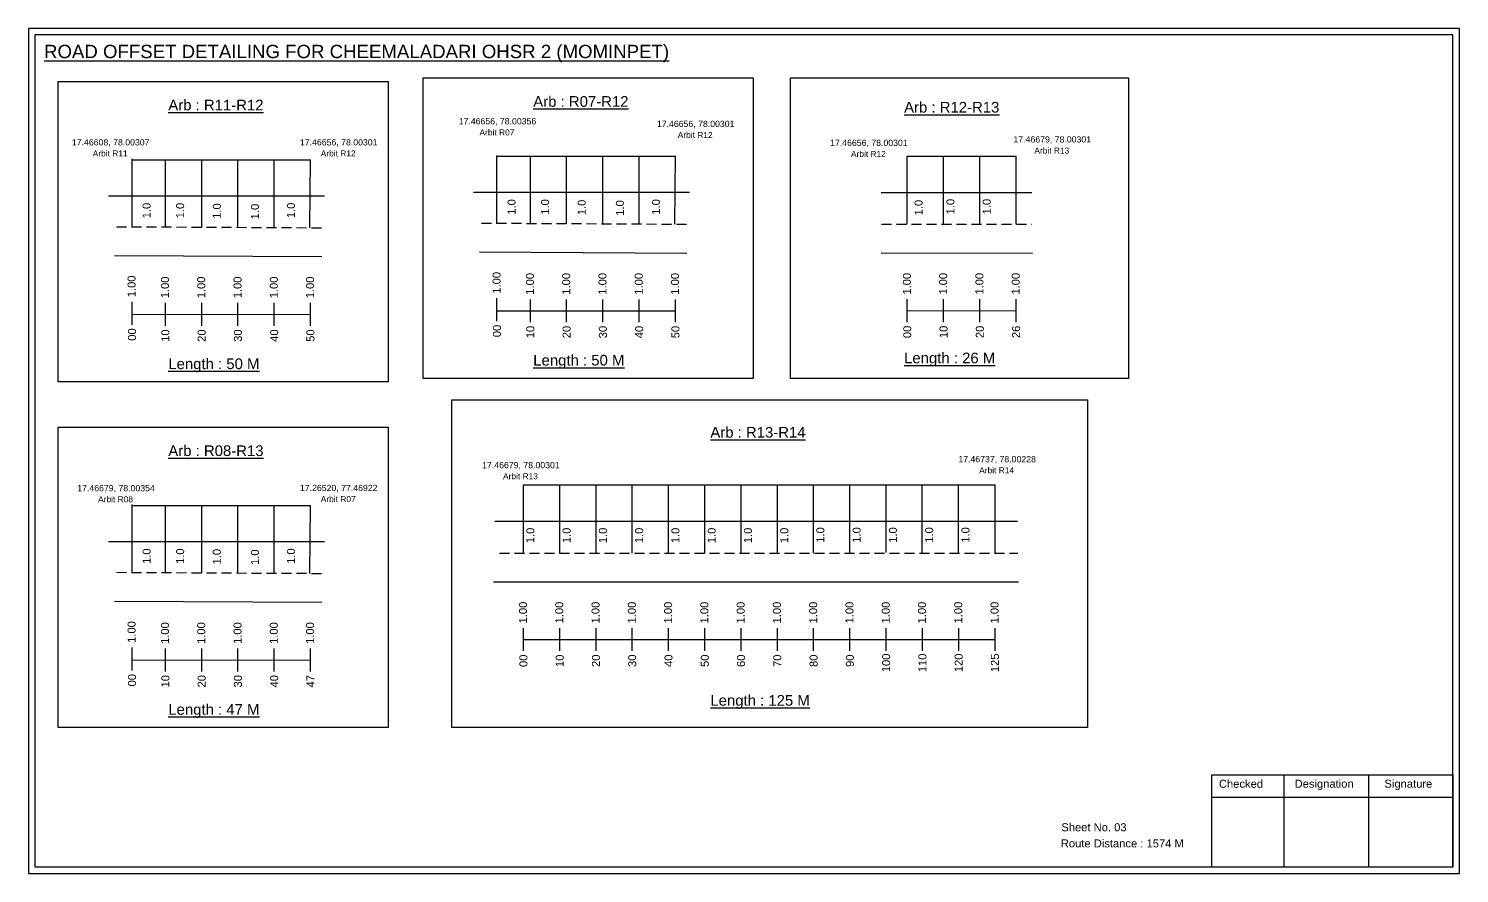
# Model space of a CAD drawing. Header units: inches. Extents: x 3067 to 7161, y 369 to 3169.
# Drawn here: x 4550 to 5087, y 369 to 685 of the extents above; entities that cross this region are included whole.
import ezdxf

# ---------------------------------------------------------------- set-up
doc = ezdxf.new("R2010")
doc.units = ezdxf.units.IN
doc.header["$MEASUREMENT"] = 0
doc.linetypes.add('DASHED2', pattern=[0.375, 0.25, -0.125])
for name, color, linetype in [('PDF_Geometry', 7, 'Continuous'), ('PDF_Text', 5, 'Continuous'), ('pipe', 5, 'Continuous')]:
    doc.layers.add(name, color=color, linetype=linetype)
doc.styles.add('PDF Arial', font='arial.ttf')
doc.styles.get("Standard").update_dxf_attribs({"font": 'arial.ttf'})

msp = doc.modelspace()

# ---------------------------------------------------------------- linework, layer by layer
for p, q in [((4589.03, 610.96), (4589.03, 636.49)), ((4601.55, 610.91), (4601.55, 636.19)), ((4615.15, 610.85), (4615.15, 636.19)), ((4628.75, 610.92), (4628.75, 636.19)), ((4642.35, 610.66), (4642.35, 636.19)), ((4655.73, 610.69), (4655.95, 636.19)), ((4725.87, 612.3), (4725.87, 637.83)), ((4738.39, 612.25), (4738.39, 637.53)), ((4751.99, 612.19), (4751.99, 637.53)), ((4765.59, 612.26), (4765.59, 637.53)), ((4779.19, 612), (4779.19, 637.53)), ((4792.56, 612.03), (4792.79, 637.53)), ((4879.73, 612.04), (4879.73, 637.57)), ((4893.33, 612.04), (4893.33, 637.57)), ((4906.93, 612.04), (4906.93, 637.57)), ((4920.53, 612.04), (4920.53, 637.57)), ((4661.2, 622.52), (4580.25, 622.52)), ((4798.04, 623.86), (4717.09, 623.86)), ((4869.9, 623.92), (4926.38, 623.92)), ((4719.3, 601.66), (4797.02, 601.22)), ((4869.9, 601.24), (4926.61, 601.11)), ((4582.46, 600.32), (4660.19, 599.88)), ((4735.81, 488.74), (4735.81, 514.28)), ((4749.41, 488.74), (4749.41, 514.28)), ((4763.01, 488.74), (4763.01, 514.28)), ((4776.61, 488.74), (4776.61, 514.28)), ((4790.21, 488.74), (4790.21, 514.28)), ((4803.81, 488.74), (4803.81, 514.28)), ((4817.41, 488.74), (4817.41, 514.28)), ((4831.01, 488.74), (4831.01, 514.28)), ((4844.61, 488.74), (4844.61, 514.28)), ((4858.15, 488.92), (4858.15, 514.46)), ((4871.75, 488.92), (4871.75, 514.46)), ((4885.35, 488.92), (4885.35, 514.46)), ((4898.95, 488.92), (4898.95, 514.46)), ((4912.61, 488.74), (4912.61, 514.28)), ((4589.03, 481.37), (4589.03, 506.9)), ((4601.55, 481.32), (4601.55, 506.6)), ((4615.15, 481.26), (4615.15, 506.6)), ((4628.75, 481.32), (4628.75, 506.6)), ((4642.35, 481.07), (4642.35, 506.6)), ((4655.73, 481.1), (4655.95, 506.6)), ((4725.11, 500.63), (4920.99, 500.63)), ((4661.2, 492.93), (4580.25, 492.93)), ((4724.57, 477.94), (4921.4, 477.98)), ((4582.46, 470.73), (4660.19, 470.29))]:
    msp.add_line(p, q)
at = {"color": 5}
for p, q in [((4589.03, 636.19), (4655.95, 636.19)), ((4725.87, 637.53), (4792.79, 637.53)), ((4879.73, 637.57), (4920.53, 637.57)), ((4735.81, 514.28), (4912.61, 514.28)), ((4589.03, 506.6), (4655.95, 506.6))]:
    msp.add_line(p, q, dxfattribs=at)
at = {"linetype": 'DASHED2', "ltscale": 15}
for p, q in [((4720.01, 612.44), (4798.29, 612.03)), ((4870.04, 612.04), (4926.38, 612.04)), ((4583.17, 611.1), (4661.46, 610.69)), ((4726.85, 488.74), (4921.13, 488.74)), ((4583.17, 481.51), (4661.46, 481.1))]:
    msp.add_line(p, q, dxfattribs=at)
at = {"color": 217, "true_color": 0x93278f}
for p, q in [((4589.03, 574.35), (4589.03, 582.9)), ((4601.55, 573.96), (4601.55, 582.52)), ((4615.15, 573.96), (4615.15, 582.52)), ((4628.75, 573.96), (4628.75, 582.52)), ((4642.35, 573.96), (4642.35, 582.52)), ((4655.95, 573.96), (4655.95, 582.52)), ((4725.87, 575.69), (4725.87, 584.24)), ((4725.87, 579.57), (4792.79, 579.58)), ((4738.39, 575.3), (4738.39, 583.86)), ((4751.99, 575.3), (4751.99, 583.86)), ((4765.59, 575.3), (4765.59, 583.86)), ((4779.19, 575.3), (4779.19, 583.86)), ((4792.79, 575.3), (4792.79, 583.86)), ((4879.73, 575.34), (4879.73, 583.9)), ((4879.73, 579.61), (4920.53, 579.62)), ((4893.33, 575.34), (4893.33, 583.9)), ((4906.93, 575.34), (4906.93, 583.9)), ((4920.53, 575.34), (4920.53, 583.9)), ((4589.03, 578.23), (4655.95, 578.24)), ((4735.81, 452.04), (4735.81, 460.6)), ((4735.81, 456.31), (4912.61, 456.37)), ((4749.41, 452.04), (4749.41, 460.6)), ((4763.01, 452.04), (4763.01, 460.6)), ((4776.61, 452.04), (4776.61, 460.6)), ((4790.21, 452.04), (4790.21, 460.6)), ((4803.81, 452.04), (4803.81, 460.6)), ((4817.41, 452.04), (4817.41, 460.6)), ((4831.01, 452.04), (4831.01, 460.6)), ((4844.61, 452.04), (4844.61, 460.6)), ((4858.21, 452.04), (4858.21, 460.6)), ((4871.81, 452.04), (4871.81, 460.6)), ((4885.41, 452.04), (4885.41, 460.6)), ((4899.01, 452.04), (4899.01, 460.6)), ((4912.61, 452.04), (4912.61, 460.6)), ((4589.03, 444.76), (4589.03, 453.31)), ((4601.55, 444.37), (4601.55, 452.93)), ((4615.15, 444.37), (4615.15, 452.93)), ((4628.75, 444.37), (4628.75, 452.93)), ((4642.35, 444.37), (4642.35, 452.93)), ((4655.95, 444.37), (4655.95, 452.93)), ((4589.03, 448.64), (4655.95, 448.65))]:
    msp.add_line(p, q, dxfattribs=at)
for points in [[(4561.33, 665.55), (4685.13, 665.55), (4685.13, 552.87), (4561.33, 552.87)], [(4698.17, 666.89), (4821.97, 666.89), (4821.97, 554.21), (4698.17, 554.21)], [(4835.87, 666.89), (4962.62, 666.89), (4962.62, 554.21), (4835.87, 554.21)], [(4561.33, 535.96), (4685.13, 535.96), (4685.13, 423.28), (4561.33, 423.28)]]:
    msp.add_lwpolyline(points, close=True)
at = {"layer": 'PDF_Geometry'}
for points in [[(4550.26, 685.35), (4550.26, 368.64), (5086.73, 368.64), (5086.73, 685.35)], [(4552.58, 683.03), (4552.58, 371.06), (5084.31, 371.06), (5084.31, 683.03)]]:
    msp.add_lwpolyline(points, close=True, dxfattribs=at)
at = {"layer": 'PDF_Geometry', "color": 242, "true_color": 0xcc1f26}
msp.add_lwpolyline([(5084.31, 370.97), (4993.97, 370.97), (4993.97, 405.58), (5084.31, 405.58)], close=True, dxfattribs=at)
for points in [[(5020.95, 405.58), (5020.95, 370.97)], [(5052.68, 405.58), (5052.68, 370.97)], [(4993.97, 397.21), (5084.31, 397.21)]]:
    msp.add_lwpolyline(points, dxfattribs=at)
at = {"layer": 'pipe', "color": 0}
msp.add_lwpolyline([(4708.91, 546.14), (4947.23, 546.14), (4947.23, 423.28), (4708.91, 423.28)], close=True, dxfattribs=at)

# ---------------------------------------------------------------- texts
at = {"color": 242, "true_color": 0xcd2027}
for s, height, p in [('%%UROAD OFFSET DETAILING FOR CHEEMALADARI OHSR 2 (MOMINPET)', 5, (4556.03, 674.28)), ('%%UArb : R07-R12', 4, (4739.48, 656.04)), ('%%UArb : R11-R12', 4, (4602.64, 654.7)), ('%%UArb : R12-R13', 4, (4878.52, 653.88)), ('%%ULength : 26 M', 4, (4878.52, 559.88)), ('%%ULength : 50 M', 4, (4602.64, 557.7)), ('%%ULength : 50 M', 4, (4739.48, 559.04)), ('%%UArb : R13-R14', 4, (4805.88, 532.01)), ('%%UArb : R08-R13', 4, (4602.64, 525.11)), ('%%ULength : 125 M', 4, (4805.88, 431.51)), ('%%ULength : 47 M', 4, (4602.64, 428.11))]:
    msp.add_text(s, height=height, dxfattribs=at).set_placement(p)
at = {"color": 5}
for s, height, p in [('17.46656, 78.00356', 2.34, (4711.51, 649.45)), ('17.46656, 78.00301', 2.34, (4785.83, 648.46)), ('17.46608, 78.00307', 2.34, (4566.49, 641.56)), ('17.46656, 78.00301', 2.34, (4651.99, 641.56)), ('Arbit R07', 2.246, (4719.33, 645.32)), ('Arbit R12', 2.246, (4793.65, 644.34)), ('17.46679, 78.00301', 2.34, (4919.54, 642.66)), ('Arbit R11', 2.246, (4574.31, 637.43)), ('Arbit R12', 2.246, (4659.81, 637.43)), ('17.46656, 78.00301', 2.34, (4850.78, 641.38)), ('Arbit R12', 2.246, (4858.6, 637.25)), ('Arbit R13', 2.246, (4927.36, 638.53)), ('17.46679, 78.00301', 2.34, (4720.31, 520.54)), ('17.46737, 78.00228', 2.34, (4898.86, 522.75)), ('Arbit R14', 2.246, (4906.68, 518.63)), ('Arbit R13', 2.246, (4728.13, 516.42)), ('17.46679, 78.00354', 2.34, (4568.49, 511.91)), ('Arbit R08', 2.246, (4576.31, 507.78)), ('17.26520, 77.46922', 2.34, (4651.99, 511.97)), ('Arbit R07', 2.246, (4659.81, 507.84))]:
    msp.add_text(s, height=height, dxfattribs=at).set_placement(p)
for p in [(4595.99, 614.24), (4608.57, 614.24), (4622.3, 614.05), (4636.62, 613.86), (4650.14, 614.27), (4732.83, 615.58), (4745.41, 615.58), (4759.14, 615.39), (4773.46, 615.2), (4786.97, 615.61), (4885.45, 615.35), (4897.4, 615.71), (4911, 615.71), (4739.87, 492.42), (4753.47, 492.42), (4767.07, 492.42), (4780.67, 492.42), (4794.27, 492.42), (4807.87, 492.42), (4821.47, 492.42), (4835.07, 492.42), (4848.62, 492.6), (4862.22, 492.6), (4875.82, 492.6), (4889.42, 492.6), (4903.02, 492.6), (4595.99, 484.65), (4608.57, 484.65), (4622.3, 484.46), (4636.62, 484.27), (4650.14, 484.68)]:
    msp.add_text('1.0', height=3, rotation=90).set_placement(p)
at = {"color": 217, "true_color": 0x93278f}
for s, p in [('1.00', (4590.36, 584.64)), ('1.00', (4602.88, 584.25)), ('1.00', (4616.48, 584.25)), ('1.00', (4630.08, 584.25)), ('1.00', (4643.68, 584.25)), ('1.00', (4657.28, 584.25)), ('1.00', (4727.2, 585.98)), ('1.00', (4739.72, 585.59)), ('1.00', (4753.32, 585.59)), ('1.00', (4766.92, 585.59)), ('1.00', (4780.52, 585.59)), ('1.00', (4794.12, 585.59)), ('1.00', (4881.06, 585.63)), ('1.00', (4894.66, 585.63)), ('1.00', (4908.26, 585.63)), ('1.00', (4921.86, 585.63)), ('00', (4727.35, 569.66)), ('00', (4590.51, 568.32)), ('10', (4603.03, 567.93)), ('20', (4616.63, 567.93)), ('30', (4630.23, 567.93)), ('40', (4643.83, 567.93)), ('50', (4657.43, 567.93)), ('10', (4739.87, 569.27)), ('20', (4753.47, 569.27)), ('30', (4767.07, 569.27)), ('40', (4780.67, 569.27)), ('50', (4794.27, 569.27)), ('00', (4881.21, 569.31)), ('10', (4894.81, 569.31)), ('20', (4908.41, 569.31)), ('26', (4922.01, 569.31)), ('1.00', (4737.13, 462.34)), ('1.00', (4750.73, 462.34)), ('1.00', (4764.33, 462.34)), ('1.00', (4777.93, 462.34)), ('1.00', (4791.53, 462.34)), ('1.00', (4805.13, 462.34)), ('1.00', (4818.73, 462.34)), ('1.00', (4832.33, 462.34)), ('1.00', (4845.93, 462.34)), ('1.00', (4859.53, 462.34)), ('1.00', (4873.13, 462.34)), ('1.00', (4886.73, 462.34)), ('1.00', (4900.33, 462.34)), ('1.00', (4913.93, 462.34)), ('1.00', (4590.36, 455.05)), ('1.00', (4602.88, 454.66)), ('1.00', (4616.48, 454.66)), ('1.00', (4630.08, 454.66)), ('1.00', (4643.68, 454.66)), ('1.00', (4657.28, 454.66)), ('100', (4873.28, 444.06)), ('110', (4886.88, 444.06)), ('120', (4900.48, 444.06)), ('125', (4914.08, 444.06)), ('00', (4737.28, 446.02)), ('10', (4750.88, 446.02)), ('20', (4764.48, 446.02)), ('30', (4778.08, 446.02)), ('40', (4791.68, 446.02)), ('50', (4805.28, 446.02)), ('60', (4818.88, 446.02)), ('70', (4832.48, 446.02)), ('80', (4846.08, 446.02)), ('90', (4859.68, 446.02)), ('00', (4590.51, 438.73)), ('10', (4603.03, 438.34)), ('20', (4616.63, 438.34)), ('30', (4630.23, 438.34)), ('40', (4643.83, 438.34)), ('47', (4657.43, 438.34))]:
    msp.add_text(s, height=3, rotation=90, dxfattribs=at).set_placement(p)
for s, p in [('Sheet No. 03', (4937.47, 384.44)), ('Route Distance : 1574 M', (4937.28, 378.39))]:
    msp.add_text(s, height=3).set_placement(p)
at = {"layer": 'PDF_Text', "color": 7, "attachment_point": 7, "style": 'PDF Arial'}
for s, insert, char_height in [('Checked', (4996.57, 400.69), 3.001), ('Designation', (5024.95, 399.86), 3.0006), ('Signature', (5058.63, 399.86), 3.001)]:
    msp.add_mtext(s, dxfattribs=dict(at, insert=insert, char_height=char_height))

doc.saveas('drawing.dxf')
